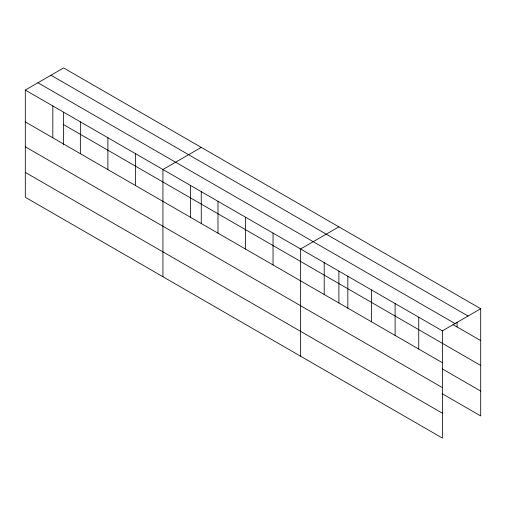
<?xml version="1.0" encoding="UTF-8"?>
<svg xmlns="http://www.w3.org/2000/svg" width="506" height="506" viewBox="0 0 506 506"><rect width="100%" height="100%" fill="white"/><g stroke="black" fill="none" stroke-linecap="round" stroke-linejoin="round"><path stroke-width="0.76" d="M442.377 387.583L442.377 330.854L25.3 90.062L25.3 197.27L442.377 438.07L442.377 387.583L25.3 146.784M442.212 393.719L480.7 415.938L480.7 308.73L63.623 67.93L25.3 90.062M201.261 147.398L162.932 169.523L162.932 276.731M338.893 226.859L300.57 248.984L300.57 356.199M442.377 330.854L480.7 308.73M50.979 75.236L468.05 316.029M37.95 82.756L455.02 323.555M453.015 324.605L480.7 340.589M63.623 124.659L480.7 365.452M25.3 121.921L442.377 362.713M442.212 368.855L480.7 391.075M25.3 172.407L442.377 413.2M457.063 322.284L457.063 326.946M418.74 317.211L418.74 349.07M395.11 303.562L395.11 335.427M371.474 289.919L371.474 321.778M347.837 276.276L347.837 308.135M338.893 271.153L338.893 302.993M324.207 262.627L324.207 294.492M273.044 233.089L273.044 264.954M245.518 217.2L245.518 249.06M217.991 201.306L217.991 233.165M201.261 191.685L201.261 223.532M190.465 185.417L190.465 217.276M135.406 153.628L135.406 185.487M107.879 137.74L107.879 169.599M80.353 121.845L80.353 153.704M63.623 112.224L63.623 144.843M52.826 105.95L52.826 137.809"/></g></svg>
